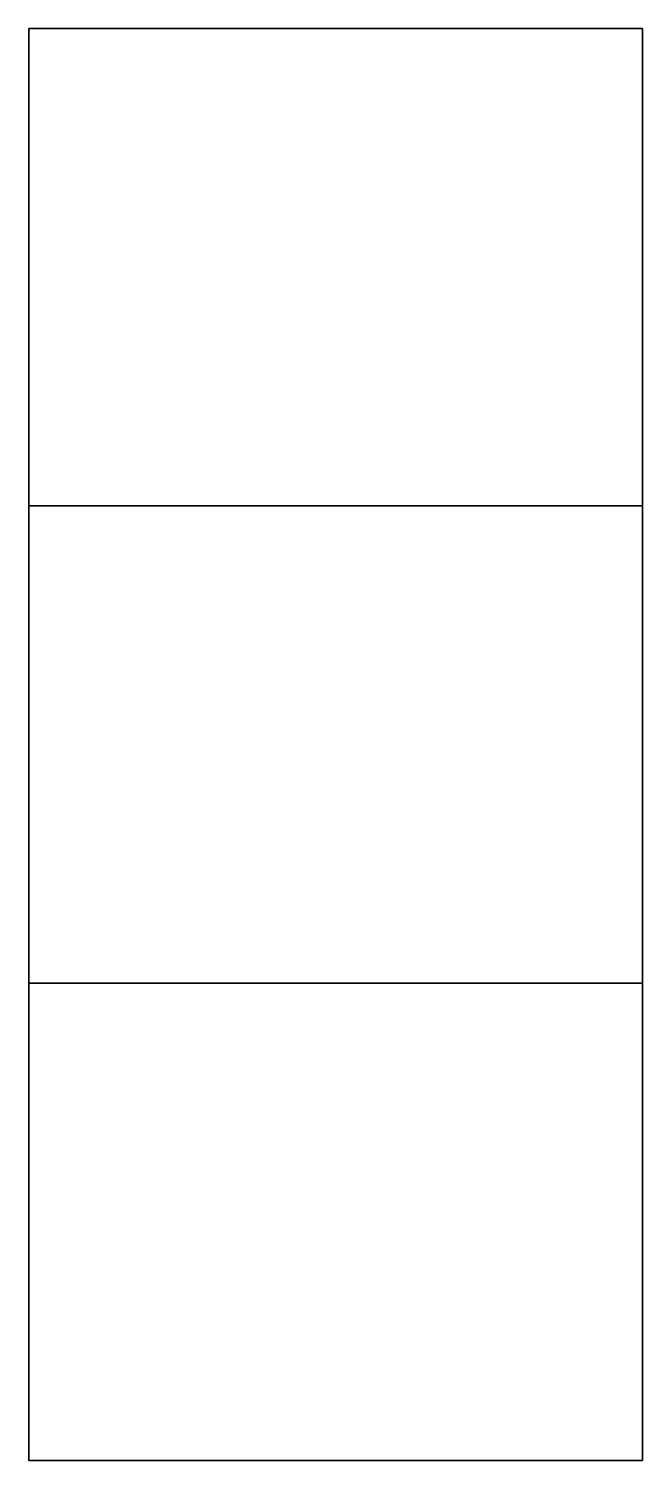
# Model space of a CAD drawing. Header units: millimetres. Extents: x 369 to 1269, y -1144 to 956.
import ezdxf

# ---------------------------------------------------------------- set-up
doc = ezdxf.new("R2010")
doc.units = ezdxf.units.MM
doc.header["$MEASUREMENT"] = 0

msp = doc.modelspace()

# ---------------------------------------------------------------- linework, layer by layer
at = {"color": 7, "lineweight": 35}
msp.add_lwpolyline([(1268.9, -1144.2), (368.9, -1144.2), (368.9, 955.8), (1268.9, 955.8)], close=True, dxfattribs=at)
at = {"lineweight": 35}
for points in [[(368.6, 255.7), (1268.7, 255.7)], [(368.6, -444.3), (1268.7, -444.3)]]:
    msp.add_lwpolyline(points, dxfattribs=at)

doc.saveas('drawing.dxf')
